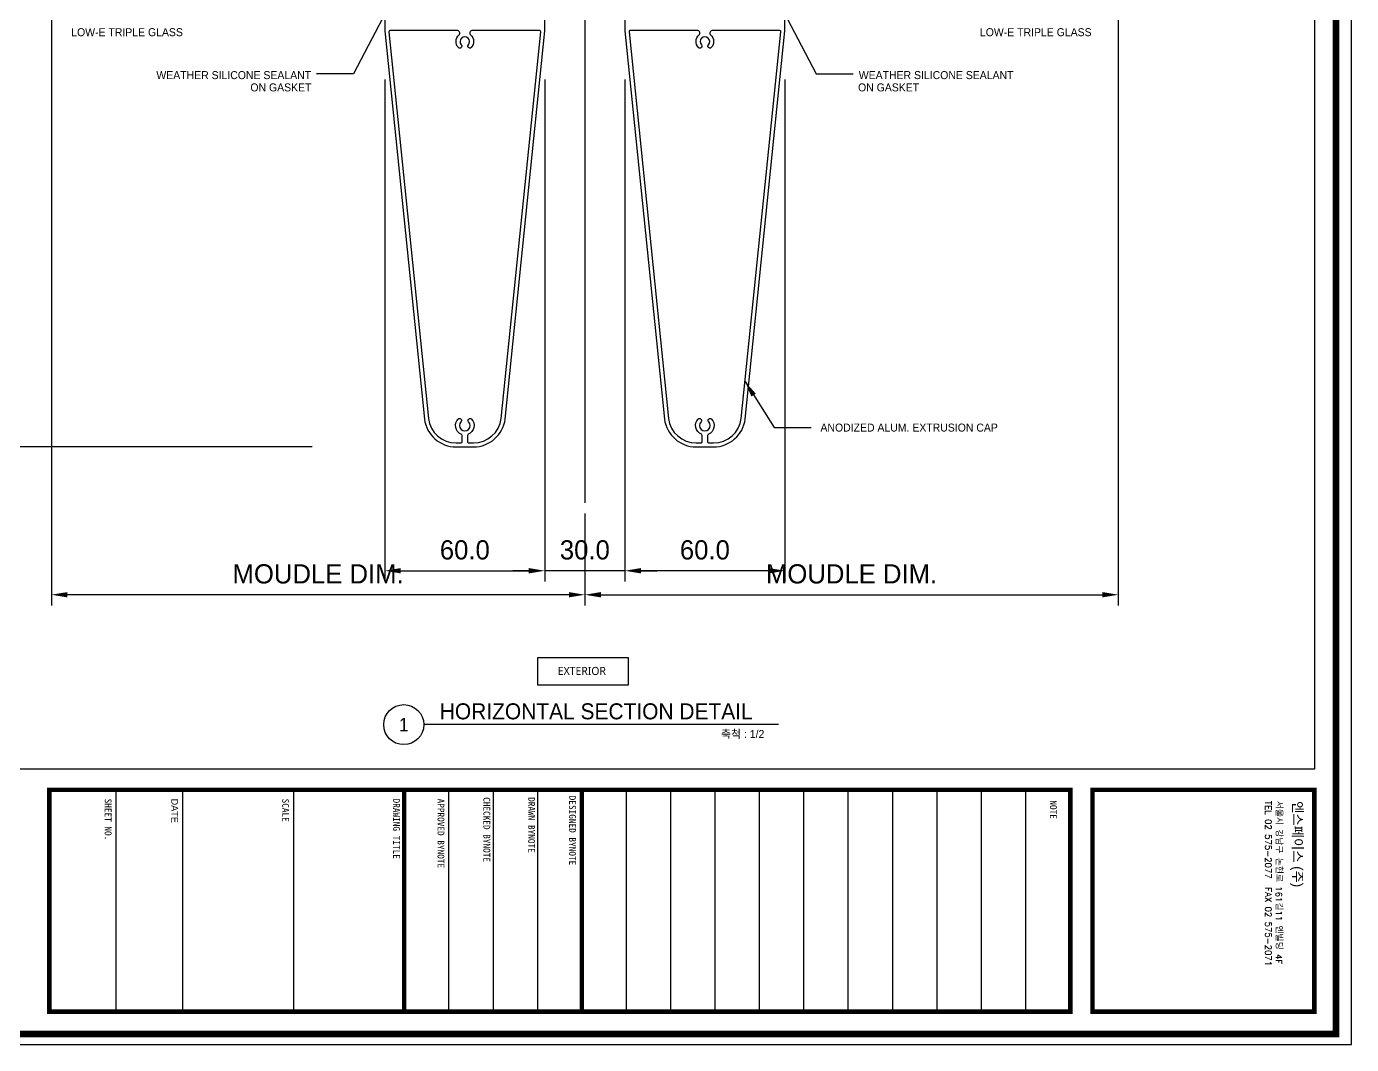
# Model space of a CAD drawing. Header units: millimetres. Extents: x 7297 to 60227, y -7497 to 19324.
# Drawn here: x 50689.3 to 51186.1, y 4395.2 to 4777 of the extents above; entities that cross this region are included whole.
import ezdxf
from ezdxf.enums import TextEntityAlignment as Align

# ---------------------------------------------------------------- set-up
doc = ezdxf.new("R2010")
doc.units = ezdxf.units.MM
for name, color, linetype in [('NS_COL_GREEN', 3, 'Continuous'), ('NS_COL_L-GREY', 8, 'Continuous'), ('NS_COL_WHITE', 7, 'Continuous'), ('NS_DIM', 1, 'Continuous'), ('NS_FORM', 7, 'Continuous'), ('NS_TEXT_TITLE', 141, 'Continuous')]:
    doc.layers.add(name, color=color, linetype=linetype)
doc.styles.add('Expo M', font='Expo M.ttf')
doc.styles.add('Gtx', font='', dxfattribs={"width": 0.9})
doc.styles.add('HGTXT', font='romans.shx', dxfattribs={"bigfont": 'whgtxt.shx'})
doc.styles.add('htw', font='')
doc.styles.get('Gtx').set_extended_font_data('Dotum')
doc.styles.get('htw').set_extended_font_data('NanumGothic')
doc.dimstyles.new('N-SPACE', dxfattribs={"dimscale": 4, "dimtxt": 1.8, "dimasz": 1.5, "dimexe": 1, "dimexo": 1, "dimgap": 1, "dimtad": 1, "dimtoh": 1, "dimdec": 1, "dimzin": 1, "dimdsep": 46, "dimtxsty": 'Expo M', "dimcen": 2, "dimclrd": 1, "dimclre": 1, "dimclrt": 2, "dimadec": 1, "dimazin": 0, "dimtfac": 1, "dimtdec": 1, "dimtix": 1, "dimtmove": 1, "dimatfit": 3, "dimfxl": 1, "dimtolj": 1, "dimtzin": 1, "dimarcsym": 0})

# ---------------------------------------------------------------- blocks, each defined once
blk = doc.blocks.new('*D442')
at = {"layer": 'NS_DIM', "color": 1, "lineweight": -2, "transparency": 16777216}
for p, q in [((50823.62, 4757.14), (50823.62, 4568.89)), ((50883.62, 4757.14), (50883.62, 4568.89)), ((50829.62, 4572.89), (50877.62, 4572.89))]:
    blk.add_line(p, q, dxfattribs=at)
at = {"layer": 'NS_DIM', "color": 1, "transparency": 16777216}
for points in [[(50829.62, 4573.89), (50829.62, 4571.89), (50823.62, 4572.89)], [(50877.62, 4573.89), (50877.62, 4571.89), (50883.62, 4572.89)]]:
    blk.add_solid(points, dxfattribs=at)
at = {"layer": 'NS_DIM', "color": 2, "transparency": 16777216, "insert": (50853.62, 4580.67), "char_height": 7.2, "attachment_point": 5, "style": 'Expo M'}
blk.add_mtext('\\A1;60.0', dxfattribs=at)
blk = doc.blocks.new('*D441')
at = {"layer": 'NS_DIM', "color": 1, "lineweight": -2, "transparency": 16777216}
for p, q in [((50883.62, 4757.14), (50883.62, 4568.89)), ((50913.62, 4757.14), (50913.62, 4568.89)), ((50877.62, 4572.89), (50871.62, 4572.89)), ((50913.62, 4572.89), (50883.62, 4572.89)), ((50919.62, 4572.89), (50925.62, 4572.89))]:
    blk.add_line(p, q, dxfattribs=at)
at = {"layer": 'NS_DIM', "color": 1, "transparency": 16777216}
for points in [[(50877.62, 4573.89), (50877.62, 4571.89), (50883.62, 4572.89)], [(50919.62, 4573.89), (50919.62, 4571.89), (50913.62, 4572.89)]]:
    blk.add_solid(points, dxfattribs=at)
at = {"layer": 'NS_DIM', "color": 2, "transparency": 16777216, "insert": (50898.62, 4580.67), "char_height": 7.2, "attachment_point": 5, "style": 'Expo M'}
blk.add_mtext('\\A1;30.0', dxfattribs=at)
blk = doc.blocks.new('*D440')
at = {"layer": 'NS_DIM', "color": 1, "lineweight": -2, "transparency": 16777216}
for p, q in [((50913.62, 4757.14), (50913.62, 4568.89)), ((50973.62, 4757.14), (50973.62, 4568.89)), ((50967.62, 4572.89), (50919.62, 4572.89))]:
    blk.add_line(p, q, dxfattribs=at)
at = {"layer": 'NS_DIM', "color": 1, "transparency": 16777216}
for points in [[(50919.62, 4573.89), (50919.62, 4571.89), (50913.62, 4572.89)], [(50967.62, 4573.89), (50967.62, 4571.89), (50973.62, 4572.89)]]:
    blk.add_solid(points, dxfattribs=at)
at = {"layer": 'NS_DIM', "color": 2, "transparency": 16777216, "insert": (50943.62, 4580.67), "char_height": 7.2, "attachment_point": 5, "style": 'Expo M'}
blk.add_mtext('\\A1;60.0', dxfattribs=at)
blk = doc.blocks.new('*D439')
at = {"layer": 'NS_DIM', "color": 1, "lineweight": -2, "transparency": 16777216}
for p, q in [((50698.62, 4794.33), (50698.62, 4559.89)), ((50898.62, 4594.35), (50898.62, 4559.89)), ((50892.62, 4563.89), (50704.62, 4563.89))]:
    blk.add_line(p, q, dxfattribs=at)
at = {"layer": 'NS_DIM', "color": 1, "transparency": 16777216}
for points in [[(50704.62, 4564.89), (50704.62, 4562.89), (50698.62, 4563.89)], [(50892.62, 4564.89), (50892.62, 4562.89), (50898.62, 4563.89)]]:
    blk.add_solid(points, dxfattribs=at)
at = {"layer": 'NS_DIM', "color": 2, "transparency": 16777216, "insert": (50798.62, 4571.67), "char_height": 7.2, "attachment_point": 5, "style": 'Expo M'}
blk.add_mtext('\\A1;MOUDLE DIM.', dxfattribs=at)
blk = doc.blocks.new('*D438')
at = {"layer": 'NS_DIM', "color": 1, "lineweight": -2, "transparency": 16777216}
for p, q in [((51098.62, 4794.33), (51098.62, 4559.89)), ((50898.62, 4594.35), (50898.62, 4559.89)), ((50904.62, 4563.89), (51092.62, 4563.89))]:
    blk.add_line(p, q, dxfattribs=at)
at = {"layer": 'NS_DIM', "color": 1, "transparency": 16777216}
for points in [[(50904.62, 4564.89), (50904.62, 4562.89), (50898.62, 4563.89)], [(51092.62, 4564.89), (51092.62, 4562.89), (51098.62, 4563.89)]]:
    blk.add_solid(points, dxfattribs=at)
at = {"layer": 'NS_DIM', "color": 2, "transparency": 16777216, "insert": (50998.62, 4571.67), "char_height": 7.2, "attachment_point": 5, "style": 'Expo M'}
blk.add_mtext('\\A1;MOUDLE DIM.', dxfattribs=at)
blk = doc.blocks.new('*D432')
at = {"layer": 'NS_DIM', "color": 1, "lineweight": -2, "transparency": 16777216}
for p, q in [((50789.08, 4792.33), (50650.25, 4792.33)), ((50654.25, 4786.33), (50654.25, 4625.33)), ((50796.36, 4619.33), (50650.25, 4619.33))]:
    blk.add_line(p, q, dxfattribs=at)
at = {"layer": 'NS_DIM', "color": 1, "transparency": 16777216}
for points in [[(50653.25, 4786.33), (50655.25, 4786.33), (50654.25, 4792.33)], [(50653.25, 4625.33), (50655.25, 4625.33), (50654.25, 4619.33)]]:
    blk.add_solid(points, dxfattribs=at)
at = {"layer": 'NS_DIM', "color": 2, "transparency": 16777216, "insert": (50646.47, 4705.83), "char_height": 7.2, "attachment_point": 5, "rotation": 90, "style": 'Expo M'}
blk.add_mtext('\\A1;173.0', dxfattribs=at)
blk = doc.blocks.new('*D431')
at = {"layer": 'NS_DIM', "color": 1, "lineweight": -2, "transparency": 16777216}
for p, q in [((50694.62, 4798.33), (50641.25, 4798.33)), ((50645.25, 4625.33), (50645.25, 4792.33)), ((50796.36, 4619.33), (50641.25, 4619.33))]:
    blk.add_line(p, q, dxfattribs=at)
at = {"layer": 'NS_DIM', "color": 1, "transparency": 16777216}
for points in [[(50644.25, 4792.33), (50646.25, 4792.33), (50645.25, 4798.33)], [(50644.25, 4625.33), (50646.25, 4625.33), (50645.25, 4619.33)]]:
    blk.add_solid(points, dxfattribs=at)
at = {"layer": 'NS_DIM', "color": 2, "transparency": 16777216, "insert": (50637.47, 4708.83), "char_height": 7.2, "attachment_point": 5, "rotation": 90, "style": 'Expo M'}
blk.add_mtext('\\A1;179.0', dxfattribs=at)
blk = doc.blocks.new('*D430')
at = {"layer": 'NS_DIM', "color": 1, "lineweight": -2, "transparency": 16777216}
for p, q in [((50789.08, 4999.33), (50632.25, 4999.33)), ((50636.25, 4993.33), (50636.25, 4625.33)), ((50796.36, 4619.33), (50632.25, 4619.33))]:
    blk.add_line(p, q, dxfattribs=at)
at = {"layer": 'NS_DIM', "color": 1, "transparency": 16777216}
for points in [[(50635.25, 4993.33), (50637.25, 4993.33), (50636.25, 4999.33)], [(50635.25, 4625.33), (50637.25, 4625.33), (50636.25, 4619.33)]]:
    blk.add_solid(points, dxfattribs=at)
at = {"layer": 'NS_DIM', "color": 2, "transparency": 16777216, "insert": (50628.46, 4809.33), "char_height": 7.2, "attachment_point": 5, "rotation": 90, "style": 'Expo M'}
blk.add_mtext('\\A1;380.0', dxfattribs=at)
blk = doc.blocks.new('AL-TEMPLATE')
at = {"color": 8}
for p, q in [((2716.82, 1392.97), (2800.02, 1392.97)), ((2716.82, 1376.33), (2800.02, 1376.33)), ((2716.82, 1359.69), (2800.02, 1359.69)), ((2716.82, 1343.05), (2800.02, 1343.05)), ((2716.82, 1326.41), (2800.02, 1326.41)), ((2716.82, 1309.77), (2800.02, 1309.77)), ((2716.82, 1293.13), (2800.02, 1293.13)), ((2716.82, 1276.49), (2800.02, 1276.49)), ((2716.82, 1259.85), (2800.02, 1259.85)), ((2716.82, 1243.21), (2800.02, 1243.21)), ((2716.82, 1209.93), (2800.02, 1209.93)), ((2716.82, 1193.29), (2800.02, 1193.29)), ((2716.82, 1176.65), (2800.02, 1176.65)), ((2716.82, 1118.41), (2800.02, 1118.41)), ((2716.82, 1076.81), (2800.02, 1076.81)), ((2716.82, 1051.85), (2800.02, 1051.85))]:
    blk.add_line(p, q, dxfattribs=at)
at = {"color": 7, "ltscale": 2}
blk.add_lwpolyline([(1972.34, 1515.25), (1972.34, 921.25), (2812.34, 921.25), (2812.34, 1515.25)], close=True, dxfattribs=at)
at = {"color": 8}
for points, const_width in [([(1976.34, 1509.45), (2808.34, 1509.45), (2808.34, 927.05), (1976.34, 927.05)], 2.5), ([(2716.82, 1501.32), (2800.02, 1501.32), (2800.02, 1418.12), (2716.82, 1418.12)], 1.66), ([(2716.82, 1409.8), (2800.02, 1409.8), (2800.02, 1026.89), (2716.82, 1026.89)], 1.66)]:
    blk.add_lwpolyline(points, close=True, dxfattribs=dict(at, const_width=const_width))
at = {"color": 9}
blk.add_lwpolyline([(1984.07, 1501.32), (2709.08, 1501.32), (2709.08, 935.18), (1984.07, 935.18)], close=True, dxfattribs=at)
at = {"color": 8, "const_width": 1.66}
for points in [[(2716.82, 1226.57), (2800.02, 1226.57)], [(2716.82, 1160.01), (2800.02, 1160.01)]]:
    blk.add_lwpolyline(points, dxfattribs=at)
at = {"color": 146, "true_color": 0x105689, "insert": (2721.06, 1496.93), "char_height": 3.6698, "attachment_point": 1, "style": 'HGTXT'}
blk.add_mtext('{\\fExpo M|b0|i0|c129|p18;엔스페이스 (주)}', dxfattribs=at)
at = {"insert": (2720.94, 1489.17), "char_height": 2.3487, "attachment_point": 1, "style": 'HGTXT'}
blk.add_mtext('서울시 강남구 논현로 161길11 엔빌딩 4F\\PTEL 02 575-2077  FAX 02 575-2071', dxfattribs=at)
at = {"color": 8, "attachment_point": 1}
for s, insert, char_height, width in [('NOTE', (2720.76, 1404.73), 2.556, 438.9676), ('DESIGNED BYNOTE', (2719.01, 1224.39), 2.5559, 438.9676), ('DRAWN BYNOTE', (2719.56, 1209.04), 2.5559, 438.9676), ('CHECKED BYNOTE', (2719.56, 1192.25), 2.5559, 438.9676), ('APPROVED BYNOTE', (2720.1, 1175.04), 2.5559, 438.9676), ('DRAWING TITLE', (2720.1, 1158.4), 2.5559, 438.9675), ('SCALE', (2720.1, 1116.8), 2.556, 438.9675), ('{\\fﾱﾼﾸﾲ|b0|i0|c129|p49;DATE}', (2720.1, 1075.2), 2.5559, 438.9675), ('SHEET NO.', (2720.1, 1050.24), 2.556, 438.9675)]:
    blk.add_mtext(s, dxfattribs=dict(at, insert=insert, char_height=char_height, width=width))

msp = doc.modelspace()

# ---------------------------------------------------------------- linework, layer by layer
at = {"layer": 'NS_COL_GREEN', "ltscale": 0.5}
for points in [[(50823.62, 4792.33), (50823.62, 4775.33), (50838.46, 4629.79, 0.37695), (50850.36, 4619.33), (50856.87, 4619.33, 0.376949), (50868.77, 4629.79), (50883.62, 4775.33), (50883.62, 4792.33)], [(50913.62, 4792.33), (50913.62, 4775.33), (50928.46, 4629.79, 0.37695), (50940.36, 4619.33), (50946.87, 4619.33, 0.376949), (50958.77, 4629.79), (50973.62, 4775.33), (50973.62, 4792.33)]]:
    msp.add_lwpolyline(points, format="xyb", dxfattribs=at)
for points in [[(50852.62, 4621.33), (50852.62, 4623.62, 0.305615), (50852.3, 4624.09, -0.532544), (50851.11, 4629.77, -1), (50852.18, 4628.73, 2.365798), (50855.05, 4628.73, -1), (50856.13, 4629.77, -0.532544), (50854.93, 4624.09, 0.305615), (50854.62, 4623.62), (50854.62, 4621.33, 0.414214), (50855.12, 4620.83), (50856.87, 4620.83, 0.376949), (50867.28, 4629.98), (50882.06, 4774.97, 0.452486), (50881.56, 4775.53), (50856.49, 4775.53, 0.687854), (50855.82, 4773.79, -0.419256), (50856.03, 4769.09, -1), (50854.94, 4770.11, 2.294112), (50852.3, 4770.11, -1), (50851.2, 4769.09, -0.419256), (50851.41, 4773.79, 0.687854), (50850.74, 4775.53), (50825.67, 4775.53, 0.452486), (50825.18, 4774.97), (50839.95, 4629.98, 0.37695), (50850.36, 4620.83), (50852.12, 4620.83, 0.414214)], [(50942.62, 4621.33), (50942.62, 4623.62, 0.305615), (50942.3, 4624.09, -0.532544), (50941.11, 4629.77, -1), (50942.18, 4628.73, 2.365798), (50945.05, 4628.73, -1), (50946.13, 4629.77, -0.532544), (50944.93, 4624.09, 0.305615), (50944.62, 4623.62), (50944.62, 4621.33, 0.414214), (50945.12, 4620.83), (50946.87, 4620.83, 0.376949), (50957.28, 4629.98), (50972.06, 4774.97, 0.452486), (50971.56, 4775.53), (50946.49, 4775.53, 0.687854), (50945.82, 4773.79, -0.419256), (50946.03, 4769.09, -1), (50944.94, 4770.11, 2.294112), (50942.3, 4770.11, -1), (50941.2, 4769.09, -0.419256), (50941.41, 4773.79, 0.687854), (50940.74, 4775.53), (50915.67, 4775.53, 0.452486), (50915.18, 4774.97), (50929.95, 4629.98, 0.37695), (50940.36, 4620.83), (50942.12, 4620.83, 0.414214)]]:
    msp.add_lwpolyline(points, format="xyb", close=True, dxfattribs=at)
at = {"layer": 'NS_COL_L-GREY'}
msp.add_line((50898.62, 5084.79), (50898.62, 4598.35), dxfattribs=at)
at = {"layer": 'NS_COL_WHITE'}
msp.add_line((50971.26, 4515.17), (50838.23, 4515.17), dxfattribs=at)
msp.add_lwpolyline([(50914.92, 4540.33), (50914.92, 4529.96), (50880.95, 4529.96), (50880.95, 4540.33)], close=True, dxfattribs=at)
msp.add_circle((50830.73, 4515.17), 7.5, dxfattribs=at)

# ---------------------------------------------------------------- block references
at = {"layer": 'NS_FORM', "xscale": 0.9997134574936695, "yscale": 0.9997134574936695, "zscale": 0.9997134574936695, "rotation": 270}
msp.add_blockref('AL-TEMPLATE', (49671.24, 7206.76), dxfattribs=at)

# ---------------------------------------------------------------- texts
at = {"layer": 'NS_TEXT_TITLE'}
for s, height, style, p in [('LOW-E TRIPLE GLASS', 3, 'Gtx', (50706.05, 4773.34)), ('LOW-E TRIPLE GLASS', 3, 'Gtx', (51046.74, 4773.34)), ('EXTERIOR', 3, 'htw', (50888.48, 4533.82)), ('HORIZONTAL SECTION DETAIL', 6, 'Gtx', (50844.23, 4517.17))]:
    msp.add_text(s, height=height, rotation=360, dxfattribs=dict(at, style=style)).set_placement(p)
at = {"layer": 'NS_TEXT_TITLE', "style": 'Gtx'}
for s, p in [('WEATHER SILICONE SEALANT', (50766.99, 4758.75)), ('WEATHER SILICONE SEALANT', (51030.33, 4758.75)), ('ON GASKET', (50784.67, 4754.14)), ('ON GASKET', (51012.5, 4754.14)), ('ANODIZED ALUM. EXTRUSION CAP', (51020.21, 4626.57))]:
    msp.add_text(s, height=3, rotation=360, dxfattribs=at).set_placement(p, align=Align.MIDDLE_CENTER)
msp.add_text('1', height=5, rotation=360, dxfattribs=at).set_placement((50830.73, 4515.17), align=Align.MIDDLE)
msp.add_text('축척 : 1/2', height=3, rotation=360, dxfattribs=at).set_placement((50965.92, 4510.17), align=Align.RIGHT)

# ---------------------------------------------------------------- dimensions: what is measured, and where the dimension line sits
at = {"layer": 'NS_DIM'}
for base, p1, p2, angle, picture, middle in [((50636.25, 4619.33), (50793.08, 4999.33), (50800.36, 4619.33), 90, '*D430', (50628.46, 4809.33)), ((50645.25, 4798.33), (50800.36, 4619.33), (50698.62, 4798.33), 270, '*D431', (50637.47, 4708.83)), ((50654.25, 4619.33), (50793.08, 4792.33), (50800.36, 4619.33), 270, '*D432', (50646.47, 4705.83)), ((50883.62, 4572.89), (50913.62, 4761.14), (50883.62, 4761.14), 180, '*D441', (50898.62, 4580.67)), ((50913.62, 4572.89), (50973.62, 4761.14), (50913.62, 4761.14), 180, '*D440', (50943.62, 4580.67))]:
    dim = msp.add_linear_dim(base=base, p1=p1, p2=p2, angle=angle, dimstyle='N-SPACE', dxfattribs=at)
    dim.commit()
    dim.dimension.update_dxf_attribs({"geometry": picture, "text_midpoint": middle})
dim = msp.add_linear_dim(base=(50698.62, 4563.89), p1=(50898.62, 4598.35), p2=(50698.62, 4798.33), text='MOUDLE DIM.', dimstyle='N-SPACE', dxfattribs=at)
dim.commit()
dim.dimension.update_dxf_attribs({"geometry": '*D439', "text_midpoint": (50798.62, 4571.67)})
dim = msp.add_linear_dim(base=(51098.62, 4563.89), p1=(50898.62, 4598.35), p2=(51098.62, 4798.33), angle=180, text='MOUDLE DIM.', dimstyle='N-SPACE', dxfattribs=at)
dim.commit()
dim.dimension.update_dxf_attribs({"geometry": '*D438', "text_midpoint": (50998.62, 4571.67)})
dim = msp.add_linear_dim(base=(50883.62, 4572.89), p1=(50823.62, 4761.14), p2=(50883.62, 4761.14), dimstyle='N-SPACE', dxfattribs=at)
dim.commit()
dim.dimension.update_dxf_attribs({"geometry": '*D442', "text_midpoint": (50853.62, 4580.67)})

# ---------------------------------------------------------------- leaders
for points in [[(50829.95, 4793.71), (50811.86, 4759.2, 0), (50798.06, 4759.2, 0)], [(50967.28, 4793.71), (50985.37, 4759.2, 0), (50999.18, 4759.2, 0)], [(50958.68, 4643.83), (50969.62, 4626.55, 0), (50983.42, 4626.55, 0)]]:
    msp.add_leader(points, dimstyle='N-SPACE', dxfattribs=at)

doc.saveas('drawing.dxf')
